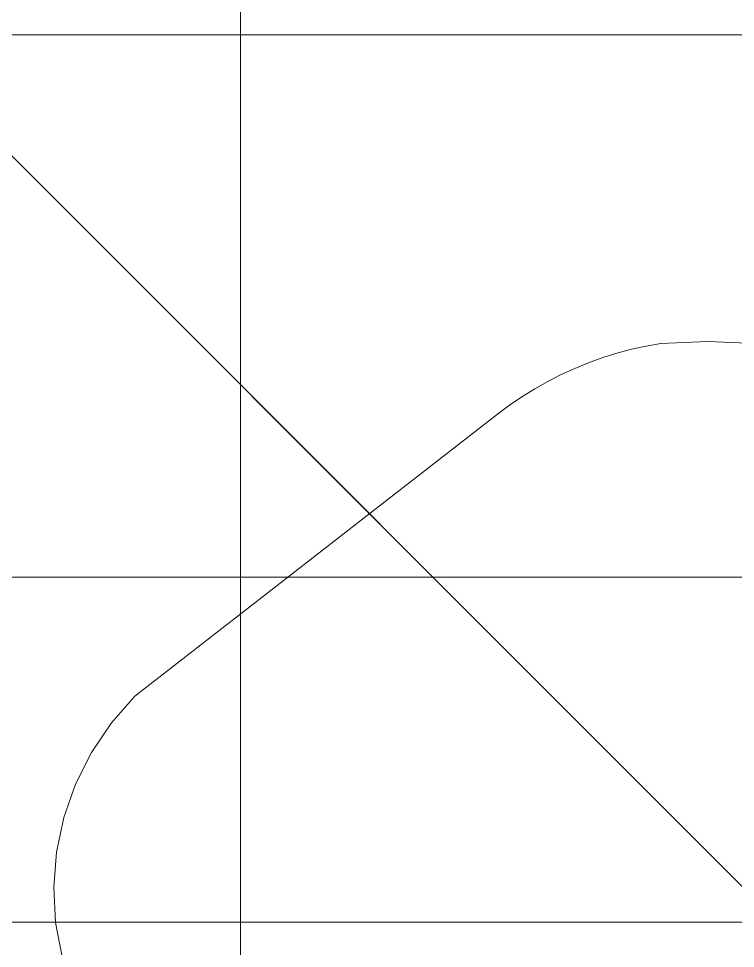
# Model space of a CAD drawing. Extents: x -566 to 72611, y -487 to 32334.
# Drawn here: x 39.91 to 50.01, y 229.77 to 242.87 of the extents above; entities that cross this region are included whole.
import ezdxf

# ---------------------------------------------------------------- set-up
doc = ezdxf.new("R2010")
doc.units = 0
doc.header["$LTSCALE"] = 0.5
doc.header["$MEASUREMENT"] = 0
doc.layers.add('ceilling', color=141, linetype='CONTINUOUS', lineweight=18)
doc.layers.add('floor', color=7, linetype='CONTINUOUS', lineweight=5, true_color=0xcfcfcf)
doc.layers.add('layout', color=7, linetype='CONTINUOUS', lineweight=5, true_color=0xcfcfcf)

msp = doc.modelspace()

# ---------------------------------------------------------------- hatches: boundary and pattern name
at = {"layer": 'floor'}
h = msp.add_hatch(dxfattribs=at)
h.set_pattern_fill('ANSI37', color=256, scale=100, angle=45)
h.set_pattern_definition([(90, (243.028, 267.632), (-12.5, 9e-16), []), (180, (243.028, 267.632), (-9e-16, -12.5), [])])
h.paths.add_polyline_path([(253.46925, 349.5), (154.11744, 349.5), (154.11744, 348.5), (101.14781, 348.5), (101.14781, 349.5), (0, 349.5), (0, 344.5), (36, 344.5, -0.33835703), (0, 308.66941), (0, 308.5), (0, 173.75), (253.46925, 173.75)])
h.paths.add_polyline_path([(36, 344.5), (0, 344.5), (0, 308.66941, 0.33835703)], flags=17)
h.paths.add_polyline_path([(253.46925, 173.75), (0, 173.75), (0, 173.74997), (0, 169.75), (253.46925, 169.75)])
h.paths.add_polyline_path([(253.46925, 169.75), (0, 169.75), (0, 149.21137), (36, 149.21137, -0.33835703), (0, 113.38078), (0, 113.21137), (0, 29.94998), (0, -5), (253.46925, -5)])
h.paths.add_polyline_path([(36, 149.21137), (0, 149.21137), (0, 113.38078, 0.33835703)], flags=17)
h.paths.add_polyline_path([(575.25, 169.75), (510, 169.75), (474.75, 169.75), (327.5, 169.75), (285.46925, 169.75), (285.46925, 165.75), (253.46925, 165.75), (253.46925, -5), (263.99725, -5), (263.99725, 95.99051), (287, 95.99051), (287, 97.5), (292, 97.5), (292, -5), (341.25, -5), (341.25, 13.02988), (341.25012, 15.02988), (346.24839, 15.02988, 0.36108524), (374.08728, 41.24999), (346.25012, 41.24999), (346.25012, 42.99999), (341.25, 42.99999), (341.25, 44.99999), (341.25, 97.5), (357.75, 97.5), (405.75, 97.5), (575.25, 97.5)])

# ---------------------------------------------------------------- linework, layer by layer
at = {"layer": 'ceilling'}
msp.add_line((0, 235), (533.5, 235), dxfattribs=at)
at = {"layer": 'layout'}
for points in [[(39.56769, 241.17635, -69.73263), (61.30317, 219.43828, -69.72025), (61.30451, 219.43953, -69.73263)], [(48.74977, 238.25568, -80.51045), (48.74977, 238.25568, -80.51045), (48.74977, 238.25568, -79.38364), (48.95688, 238.29245, -80.51045)], [(48.95688, 238.29245, -79.38364), (48.95688, 238.29245, -79.38364), (48.95688, 238.29245, -80.51045), (48.74977, 238.25568, -79.38364)], [(48.95688, 238.29245, -80.51045), (48.95688, 238.29245, -80.51045), (48.95688, 238.29245, -79.38364), (49.62328, 238.32185, -80.51045)], [(49.62328, 238.32185, -79.38364), (49.62328, 238.32185, -79.38364), (49.62328, 238.32185, -80.51045), (48.95688, 238.29245, -79.38364)], [(50.28863, 238.29363, -80.51045), (50.28863, 238.29363, -80.51045), (49.62328, 238.32185, -80.51045), (50.28863, 238.29363, -79.38364)], [(49.62328, 238.32185, -79.38364), (49.62328, 238.32185, -79.38364), (50.28863, 238.29363, -79.38364), (49.62328, 238.32185, -80.51045)], [(48.13956, 238.09301, -80.51045), (48.13956, 238.09301, -80.51045), (48.13956, 238.09301, -79.38364), (48.3407, 238.15586, -80.51045)], [(48.3407, 238.15586, -79.38364), (48.3407, 238.15586, -79.38364), (48.3407, 238.15586, -80.51045), (48.13956, 238.09301, -79.38364)], [(48.3407, 238.15586, -80.51045), (48.3407, 238.15586, -80.51045), (48.3407, 238.15586, -79.38364), (48.54431, 238.21015, -80.51045)], [(48.54431, 238.21015, -79.38364), (48.54431, 238.21015, -79.38364), (48.54431, 238.21015, -80.51045), (48.3407, 238.15586, -79.38364)], [(48.54431, 238.21015, -80.51045), (48.54431, 238.21015, -80.51045), (48.54431, 238.21015, -79.38364), (48.74977, 238.25568, -80.51045)], [(48.74977, 238.25568, -79.38364), (48.74977, 238.25568, -79.38364), (48.74977, 238.25568, -80.51045), (48.54431, 238.21015, -79.38364)], [(47.74561, 237.94183, -80.51045), (47.74561, 237.94183, -80.51045), (47.74561, 237.94183, -79.38364), (47.94104, 238.02165, -80.51045)], [(47.94104, 238.02165, -79.38364), (47.94104, 238.02165, -79.38364), (47.94104, 238.02165, -80.51045), (47.74561, 237.94183, -79.38364)], [(47.94104, 238.02165, -80.51045), (47.94104, 238.02165, -80.51045), (47.94104, 238.02165, -79.38364), (48.13956, 238.09301, -80.51045)], [(48.13956, 238.09301, -79.38364), (48.13956, 238.09301, -79.38364), (48.13956, 238.09301, -80.51045), (47.94104, 238.02165, -79.38364)], [(47.55361, 237.85389, -80.51045), (47.55361, 237.85389, -80.51045), (47.55361, 237.85389, -79.38364), (47.74561, 237.94183, -80.51045)], [(47.74561, 237.94183, -79.38364), (47.74561, 237.94183, -79.38364), (47.74561, 237.94183, -80.51045), (47.55361, 237.85389, -79.38364)], [(47.18125, 237.65385, -80.51045), (47.18125, 237.65385, -80.51045), (47.18125, 237.65385, -79.38364), (47.36538, 237.75782, -80.51045)], [(47.36538, 237.75782, -79.38364), (47.36538, 237.75782, -79.38364), (47.36538, 237.75782, -80.51045), (47.18125, 237.65385, -79.38364)], [(47.36538, 237.75782, -80.51045), (47.36538, 237.75782, -80.51045), (47.36538, 237.75782, -79.38364), (47.55361, 237.85389, -80.51045)], [(47.55361, 237.85389, -79.38364), (47.55361, 237.85389, -79.38364), (47.55361, 237.85389, -80.51045), (47.36538, 237.75782, -79.38364)], [(47.00162, 237.54222, -80.51045), (47.00162, 237.54222, -80.51045), (47.00162, 237.54222, -79.38364), (47.18125, 237.65385, -80.51045)], [(47.18125, 237.65385, -79.38364), (47.18125, 237.65385, -79.38364), (47.18125, 237.65385, -80.51045), (47.00162, 237.54222, -79.38364)], [(46.82677, 237.42304, -80.51045), (46.82677, 237.42304, -80.51045), (46.82677, 237.42304, -79.38364), (47.00162, 237.54222, -80.51045)], [(47.00162, 237.54222, -79.38364), (47.00162, 237.54222, -79.38364), (47.00162, 237.54222, -80.51045), (46.82677, 237.42304, -79.38364)], [(46.65703, 237.29663, -80.51045), (46.65703, 237.29663, -80.51045), (46.65703, 237.29663, -79.38364), (46.82677, 237.42304, -80.51045)], [(46.82677, 237.42304, -79.38364), (46.82677, 237.42304, -79.38364), (46.82677, 237.42304, -80.51045), (46.65703, 237.29663, -79.38364)], [(41.54765, 233.32188, -80.51045), (41.54765, 233.32188, -80.51045), (41.54765, 233.32188, -79.38364), (46.65703, 237.29663, -80.51045)], [(46.65703, 237.29663, -79.38364), (46.65703, 237.29663, -79.38364), (46.65703, 237.29663, -80.51045), (41.54765, 233.32188, -79.38364)], [(41.21593, 232.94639, -80.51045), (41.21593, 232.94639, -80.51045), (41.21593, 232.94639, -79.38364), (41.54765, 233.32188, -80.51045)], [(41.54765, 233.32188, -79.38364), (41.54765, 233.32188, -79.38364), (41.54765, 233.32188, -80.51045), (41.21593, 232.94639, -79.38364)], [(40.93517, 232.53164, -80.51045), (40.93517, 232.53164, -80.51045), (40.93517, 232.53164, -79.38364), (41.21593, 232.94639, -80.51045)], [(41.21593, 232.94639, -79.38364), (41.21593, 232.94639, -79.38364), (41.21593, 232.94639, -80.51045), (40.93517, 232.53164, -79.38364)], [(40.71027, 232.085, -80.51045), (40.71027, 232.085, -80.51045), (40.71027, 232.085, -79.38364), (40.93517, 232.53164, -80.51045)], [(40.93517, 232.53164, -79.38364), (40.93517, 232.53164, -79.38364), (40.93517, 232.53164, -80.51045), (40.71027, 232.085, -79.38364)], [(40.54501, 231.61392, -80.51045), (40.54501, 231.61392, -80.51045), (40.54501, 231.61392, -79.38364), (40.71027, 232.085, -80.51045)], [(40.71027, 232.085, -79.38364), (40.71027, 232.085, -79.38364), (40.71027, 232.085, -80.51045), (40.54501, 231.61392, -79.38364)], [(40.44224, 231.12642, -80.51045), (40.44224, 231.12642, -80.51045), (40.44224, 231.12642, -79.38364), (40.54501, 231.61392, -80.51045)], [(40.54501, 231.61392, -79.38364), (40.54501, 231.61392, -79.38364), (40.54501, 231.61392, -80.51045), (40.44224, 231.12642, -79.38364)], [(40.40376, 230.6311, -80.51045), (40.40376, 230.6311, -80.51045), (40.40376, 230.6311, -79.38364), (40.44224, 231.12642, -80.51045)], [(40.44224, 231.12642, -79.38364), (40.44224, 231.12642, -79.38364), (40.44224, 231.12642, -80.51045), (40.40376, 230.6311, -79.38364)], [(40.40376, 230.6311, -80.51045), (40.40376, 230.6311, -80.51045), (40.43015, 230.13618, -80.51045), (40.40376, 230.6311, -79.38364)], [(40.43015, 230.13618, -79.38364), (40.43015, 230.13618, -79.38364), (40.40376, 230.6311, -79.38364), (40.43015, 230.13618, -80.51045)], [(40.43015, 230.13618, -80.51045), (40.43015, 230.13618, -80.51045), (40.52099, 229.65022, -80.51045), (40.43015, 230.13618, -79.38364)], [(40.52099, 229.65022, -79.38364), (40.52099, 229.65022, -79.38364), (40.43015, 230.13618, -79.38364), (40.52099, 229.65022, -80.51045)]]:
    msp.add_3dface(points, dxfattribs=at)

doc.saveas('drawing.dxf')
